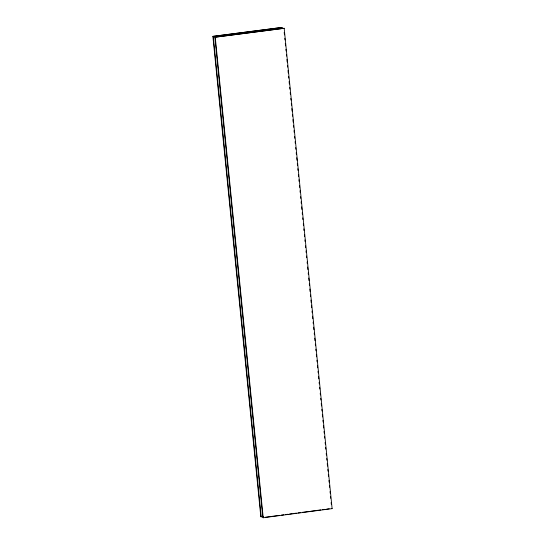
<?xml version="1.0" encoding="UTF-8"?>
<svg xmlns="http://www.w3.org/2000/svg" width="545" height="545" viewBox="0 0 545 545"><rect width="100%" height="100%" fill="white"/><g stroke="black" fill="none" stroke-linecap="round" stroke-linejoin="round"><path stroke-width="0.82" d="M212.884 36.372L282.181 27.42L212.884 36.372L260.823 516.715L262.901 516.66M214.873 37.237L284.177 28.286L332.116 508.628L263.215 517.75L262.819 517.58L214.873 37.237L284.177 28.286M260.823 516.715L263.344 516.381M265.34 517.246L279.619 515.352M281.302 515.127L283.822 514.793M285.505 514.575L288.026 514.242M289.708 514.017L292.229 513.683M293.905 513.458L296.425 513.124M298.108 512.906L300.629 512.572M302.312 512.348L309.035 511.455M310.711 511.237L320.794 509.902M322.477 509.677L324.997 509.343M326.68 509.119L329.2 508.785M331.721 508.451L332.116 508.628M284.197 32.353L284.456 34.894M284.79 38.279L284.96 39.976M285.301 43.362L285.553 45.903M285.893 49.295L286.057 50.985M286.397 54.377L286.568 56.074M286.908 59.46L287.161 62.001M287.494 65.386L287.665 67.083M288.005 70.475L288.257 73.016M288.598 76.402L288.768 78.099M289.102 81.484L289.354 84.025M289.695 87.418L289.865 89.108M290.206 92.5L290.369 94.19M290.792 98.427L290.962 100.123M291.303 103.509L291.473 105.205M291.807 108.591L292.066 111.139M292.399 114.525L292.57 116.221M292.91 119.607L293.162 122.148M293.503 125.541L293.666 127.23M294.007 130.623L294.177 132.312M294.6 136.55L294.77 138.246M295.111 141.632L295.274 143.328M295.697 147.566L295.867 149.255M296.208 152.648L296.378 154.344M296.712 157.73L296.971 160.271M297.304 163.657L297.475 165.353M297.815 168.746L297.986 170.435M298.408 174.672L298.571 176.369M298.912 179.755L299.082 181.451M299.505 185.688L299.675 187.378M300.009 190.77L300.179 192.46M300.602 196.697L300.772 198.394M301.113 201.779L301.283 203.476M301.617 206.862L301.869 209.409M302.209 212.795L302.38 214.492M302.72 217.877L302.884 219.574M303.306 223.811L303.476 225.501M303.817 228.893L303.987 230.583M304.41 234.82L304.58 236.516M304.914 239.902L305.084 241.599M305.507 245.836L305.677 247.525M306.017 250.918L306.181 252.614M306.522 256L306.692 257.696M307.114 261.927L307.285 263.623M307.625 267.016L307.877 269.557M308.211 272.943L308.381 274.639M308.722 278.025L308.974 280.566M309.315 283.959L309.485 285.648M309.819 289.041L310.071 291.582M310.412 294.968L310.582 296.664M310.923 300.05L311.175 302.591M311.427 305.139L311.679 307.68M312.019 311.066L312.19 312.762M312.523 316.148L312.782 318.689M313.116 322.081L313.286 323.771M313.627 327.163L313.879 329.705M314.22 333.09L314.383 334.787M314.724 338.173L314.976 340.714M315.317 344.106L315.487 345.803M315.821 349.188L315.991 350.885M316.332 354.27L316.584 356.812M316.924 360.204L317.095 361.894M317.428 365.286L317.687 367.827M318.021 371.213L318.191 372.909M318.532 376.295L318.784 378.836M319.125 382.229L319.288 383.918M319.629 387.311L319.799 389.007M320.222 393.238L320.392 394.934M320.726 398.32L320.896 400.016M321.237 403.409L321.489 405.95M321.829 409.336L322 411.032M322.333 414.418L322.586 416.959M322.926 420.352L323.096 422.041M323.437 425.434L323.689 427.975M324.023 431.361L324.193 433.057M324.534 436.443L324.704 438.139M325.127 442.377L325.297 444.073M325.631 447.459L325.801 449.155M326.223 453.385L326.394 455.082M326.734 458.474L326.898 460.164M327.238 463.557L327.491 466.098M327.831 469.483L328.001 471.18M328.335 474.566L328.506 476.262M328.928 480.499L329.098 482.189M329.439 485.581L329.609 487.278M330.032 491.508L330.202 493.205M330.536 496.59L330.706 498.287M331.128 502.524L331.299 504.22M215.268 37.407L263.215 517.75M213.279 36.549L261.225 516.885"/></g></svg>
